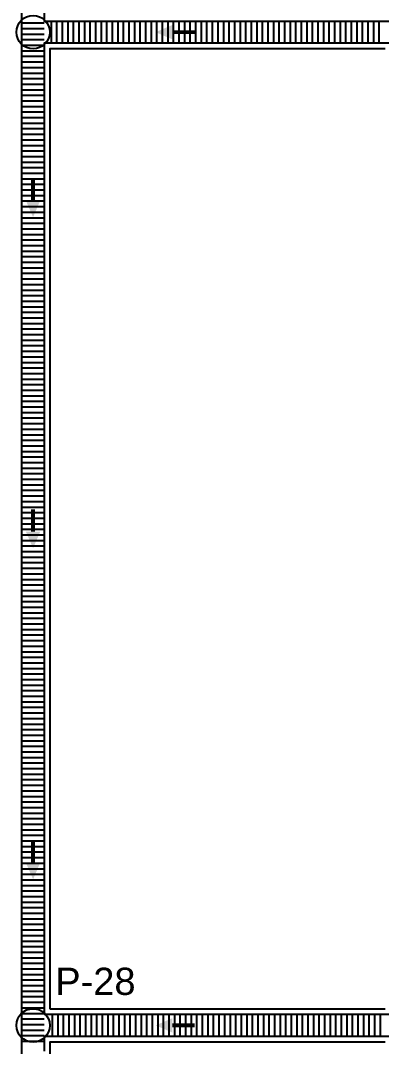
# Model space of a CAD drawing. Header units: metres. Extents: x 354768 to 355417, y 9249536 to 9250102.
# Drawn here: x 354896.61 to 354903.11, y 9249821.71 to 9249840.15 of the extents above; entities that cross this region are included whole.
import ezdxf
from ezdxf.enums import TextEntityAlignment as Align

# ---------------------------------------------------------------- set-up
doc = ezdxf.new("R2010")
doc.units = ezdxf.units.M
doc.header["$LTSCALE"] = 0.25
for name, color, linetype, true_color in [('CUN-FLUJO', 1, 'CONTINUOUS', 0xe60000), ('CUN-REJ-BORDE', 4, 'CONTINUOUS', 0x00aae6), ('CUN-REJ-PLATINA', 4, 'CONTINUOUS', 0x78cdf0)]:
    doc.layers.add(name, color=color, linetype=linetype, true_color=true_color)
doc.layers.add('CUNETA-S2', color=6, linetype='CONTINUOUS', lineweight=35)
doc.layers.add('NUDOS', color=7, linetype='CONTINUOUS')
doc.layers.add('TEXTOS', color=7, linetype='CONTINUOUS')
doc.styles.get("Standard").update_dxf_attribs({"font": 'arial.ttf'})

# ---------------------------------------------------------------- blocks, each defined once
blk = doc.blocks.new('CUNETAS_SISTEMA_2_CENTRO_FRENTE_SUR')
at = {"layer": 'CUN-FLUJO', "const_width": 0.07}
for points in [[(354899.747, 9249839.94), (354899.347, 9249839.94)], [(354896.84, 9249837.315), (354896.84, 9249836.915)], [(354896.84, 9249831.365), (354896.84, 9249830.965)], [(354896.84, 9249825.415), (354896.84, 9249825.015)], [(354899.747, 9249822.09), (354899.347, 9249822.09)]]:
    blk.add_lwpolyline(points, dxfattribs=at)
at = {"layer": 'CUN-FLUJO', "true_color": 0xe60000}
for points in [[(354899.047, 9249839.94), (354899.347, 9249839.81), (354899.347, 9249840.07)], [(354896.84, 9249836.615), (354896.97, 9249836.915), (354896.71, 9249836.915)], [(354896.84, 9249830.665), (354896.97, 9249830.965), (354896.71, 9249830.965)], [(354896.84, 9249824.715), (354896.97, 9249825.015), (354896.71, 9249825.015)], [(354899.047, 9249822.09), (354899.347, 9249821.96), (354899.347, 9249822.22)]]:
    blk.add_solid(points, dxfattribs=at)
at = {"layer": 'CUN-REJ-BORDE'}
for points in [[(354896.64, 9249821.503), (354896.64, 9249821.754), (354896.64, 9249822.005), (354896.64, 9249822.256), (354896.64, 9249822.507), (354896.64, 9249822.757), (354896.64, 9249823.008), (354896.64, 9249823.259), (354896.64, 9249823.51), (354896.64, 9249823.761), (354896.64, 9249824.012), (354896.64, 9249824.262), (354896.64, 9249824.513), (354896.64, 9249824.764), (354896.64, 9249825.015), (354896.64, 9249825.266), (354896.64, 9249825.516), (354896.64, 9249825.767), (354896.64, 9249826.018), (354896.64, 9249826.269), (354896.64, 9249826.52), (354896.64, 9249826.77), (354896.64, 9249827.021), (354896.64, 9249827.272), (354896.64, 9249827.523), (354896.64, 9249827.774), (354896.64, 9249828.025), (354896.64, 9249828.275), (354896.64, 9249828.526), (354896.64, 9249828.777), (354896.64, 9249829.028), (354896.64, 9249829.279), (354896.64, 9249829.529), (354896.64, 9249829.78), (354896.64, 9249830.031), (354896.64, 9249830.282), (354896.64, 9249830.533), (354896.64, 9249830.783), (354896.64, 9249831.034), (354896.64, 9249831.285), (354896.64, 9249831.536), (354896.64, 9249831.787), (354896.64, 9249832.037), (354896.64, 9249832.288), (354896.64, 9249832.539), (354896.64, 9249832.79), (354896.64, 9249833.041), (354896.64, 9249833.292), (354896.64, 9249833.542), (354896.64, 9249833.793), (354896.64, 9249834.044), (354896.64, 9249834.295), (354896.64, 9249834.546), (354896.64, 9249834.796), (354896.64, 9249835.047), (354896.64, 9249835.298), (354896.64, 9249835.549), (354896.64, 9249835.8), (354896.64, 9249836.05), (354896.64, 9249836.301), (354896.64, 9249836.552), (354896.64, 9249836.803), (354896.64, 9249837.054), (354896.64, 9249837.305), (354896.64, 9249837.555), (354896.64, 9249837.806), (354896.64, 9249838.057), (354896.64, 9249838.308), (354896.64, 9249838.559), (354896.64, 9249838.809), (354896.64, 9249839.06), (354896.64, 9249839.311), (354896.64, 9249839.562), (354896.64, 9249839.813), (354896.64, 9249840.063), (354896.64, 9249840.314)], [(354897.04, 9249840.395), (354897.04, 9249840.14), (354897.291, 9249840.14), (354897.542, 9249840.14), (354897.792, 9249840.14), (354898.043, 9249840.14), (354898.294, 9249840.14), (354898.545, 9249840.14), (354898.796, 9249840.14), (354899.047, 9249840.14), (354899.297, 9249840.14), (354899.548, 9249840.14), (354899.799, 9249840.14), (354900.05, 9249840.14), (354900.301, 9249840.14), (354900.552, 9249840.14), (354900.802, 9249840.14), (354901.053, 9249840.14), (354901.304, 9249840.14), (354901.555, 9249840.14), (354901.806, 9249840.14), (354902.057, 9249840.14), (354902.307, 9249840.14), (354902.558, 9249840.14), (354902.809, 9249840.14), (354903.06, 9249840.14), (354903.311, 9249840.14)], [(354897.04, 9249822.29), (354897.291, 9249822.29), (354897.542, 9249822.29), (354897.793, 9249822.29), (354898.044, 9249822.29), (354898.295, 9249822.29), (354898.546, 9249822.29), (354898.797, 9249822.29), (354899.049, 9249822.29), (354899.3, 9249822.29), (354899.551, 9249822.29), (354899.802, 9249822.29), (354900.053, 9249822.29), (354900.304, 9249822.29), (354900.555, 9249822.29), (354900.806, 9249822.29), (354901.057, 9249822.29), (354901.308, 9249822.29), (354901.559, 9249822.29), (354901.81, 9249822.29), (354902.061, 9249822.29), (354902.312, 9249822.29), (354902.563, 9249822.29), (354902.814, 9249822.29), (354903.066, 9249822.29), (354903.317, 9249822.29)], [(354903.317, 9249839.74), (354903.066, 9249839.74), (354902.814, 9249839.74), (354902.563, 9249839.74), (354902.312, 9249839.74), (354902.061, 9249839.74), (354901.81, 9249839.74), (354901.559, 9249839.74), (354901.308, 9249839.74), (354901.057, 9249839.74), (354900.806, 9249839.74), (354900.555, 9249839.74), (354900.304, 9249839.74), (354900.053, 9249839.74), (354899.802, 9249839.74), (354899.551, 9249839.74), (354899.3, 9249839.74), (354899.049, 9249839.74), (354898.797, 9249839.74), (354898.546, 9249839.74), (354898.295, 9249839.74), (354898.044, 9249839.74), (354897.793, 9249839.74), (354897.542, 9249839.74), (354897.291, 9249839.74), (354897.04, 9249839.74), (354897.04, 9249839.487), (354897.04, 9249839.234), (354897.04, 9249838.981), (354897.04, 9249838.728), (354897.04, 9249838.476), (354897.04, 9249838.223), (354897.04, 9249837.97), (354897.04, 9249837.717), (354897.04, 9249837.464), (354897.04, 9249837.211), (354897.04, 9249836.958), (354897.04, 9249836.705), (354897.04, 9249836.452), (354897.04, 9249836.199), (354897.04, 9249835.947), (354897.04, 9249835.694), (354897.04, 9249835.441), (354897.04, 9249835.188), (354897.04, 9249834.935), (354897.04, 9249834.682), (354897.04, 9249834.429), (354897.04, 9249834.176), (354897.04, 9249833.923), (354897.04, 9249833.67), (354897.04, 9249833.418), (354897.04, 9249833.165), (354897.04, 9249832.912), (354897.04, 9249832.659), (354897.04, 9249832.406), (354897.04, 9249832.153), (354897.04, 9249831.9), (354897.04, 9249831.647), (354897.04, 9249831.394), (354897.04, 9249831.141), (354897.04, 9249830.889), (354897.04, 9249830.636), (354897.04, 9249830.383), (354897.04, 9249830.13), (354897.04, 9249829.877), (354897.04, 9249829.624), (354897.04, 9249829.371), (354897.04, 9249829.118), (354897.04, 9249828.865), (354897.04, 9249828.612), (354897.04, 9249828.36), (354897.04, 9249828.107), (354897.04, 9249827.854), (354897.04, 9249827.601), (354897.04, 9249827.348), (354897.04, 9249827.095), (354897.04, 9249826.842), (354897.04, 9249826.589), (354897.04, 9249826.336), (354897.04, 9249826.083), (354897.04, 9249825.831), (354897.04, 9249825.578), (354897.04, 9249825.325), (354897.04, 9249825.072), (354897.04, 9249824.819), (354897.04, 9249824.566), (354897.04, 9249824.313), (354897.04, 9249824.06), (354897.04, 9249823.807), (354897.04, 9249823.554), (354897.04, 9249823.302), (354897.04, 9249823.049), (354897.04, 9249822.796), (354897.04, 9249822.543), (354897.04, 9249822.29)], [(354897.14, 9249822.39), (354897.391, 9249822.39), (354897.643, 9249822.39), (354897.894, 9249822.39), (354898.146, 9249822.39), (354898.397, 9249822.39), (354898.649, 9249822.39), (354898.9, 9249822.39), (354899.151, 9249822.39), (354899.403, 9249822.39), (354899.654, 9249822.39), (354899.906, 9249822.39), (354900.157, 9249822.39), (354900.409, 9249822.39), (354900.66, 9249822.39), (354900.911, 9249822.39), (354901.163, 9249822.39), (354901.414, 9249822.39), (354901.666, 9249822.39), (354901.917, 9249822.39), (354902.169, 9249822.39), (354902.42, 9249822.39), (354902.671, 9249822.39), (354902.923, 9249822.39), (354903.174, 9249822.39)], [(354903.174, 9249839.64), (354902.923, 9249839.64), (354902.671, 9249839.64), (354902.42, 9249839.64), (354902.169, 9249839.64), (354901.917, 9249839.64), (354901.666, 9249839.64), (354901.414, 9249839.64), (354901.163, 9249839.64), (354900.911, 9249839.64), (354900.66, 9249839.64), (354900.409, 9249839.64), (354900.157, 9249839.64), (354899.906, 9249839.64), (354899.654, 9249839.64), (354899.403, 9249839.64), (354899.151, 9249839.64), (354898.9, 9249839.64), (354898.649, 9249839.64), (354898.397, 9249839.64), (354898.146, 9249839.64), (354897.894, 9249839.64), (354897.643, 9249839.64), (354897.391, 9249839.64), (354897.14, 9249839.64), (354897.14, 9249839.386), (354897.14, 9249839.133), (354897.14, 9249838.879), (354897.14, 9249838.625), (354897.14, 9249838.372), (354897.14, 9249838.118), (354897.14, 9249837.864), (354897.14, 9249837.611), (354897.14, 9249837.357), (354897.14, 9249837.103), (354897.14, 9249836.85), (354897.14, 9249836.596), (354897.14, 9249836.342), (354897.14, 9249836.089), (354897.14, 9249835.835), (354897.14, 9249835.581), (354897.14, 9249835.327), (354897.14, 9249835.074), (354897.14, 9249834.82), (354897.14, 9249834.566), (354897.14, 9249834.313), (354897.14, 9249834.059), (354897.14, 9249833.805), (354897.14, 9249833.552), (354897.14, 9249833.298), (354897.14, 9249833.044), (354897.14, 9249832.791), (354897.14, 9249832.537), (354897.14, 9249832.283), (354897.14, 9249832.03), (354897.14, 9249831.776), (354897.14, 9249831.522), (354897.14, 9249831.269), (354897.14, 9249831.015), (354897.14, 9249830.761), (354897.14, 9249830.508), (354897.14, 9249830.254), (354897.14, 9249830), (354897.14, 9249829.747), (354897.14, 9249829.493), (354897.14, 9249829.239), (354897.14, 9249828.986), (354897.14, 9249828.732), (354897.14, 9249828.478), (354897.14, 9249828.225), (354897.14, 9249827.971), (354897.14, 9249827.717), (354897.14, 9249827.464), (354897.14, 9249827.21), (354897.14, 9249826.956), (354897.14, 9249826.703), (354897.14, 9249826.449), (354897.14, 9249826.195), (354897.14, 9249825.941), (354897.14, 9249825.688), (354897.14, 9249825.434), (354897.14, 9249825.18), (354897.14, 9249824.927), (354897.14, 9249824.673), (354897.14, 9249824.419), (354897.14, 9249824.166), (354897.14, 9249823.912), (354897.14, 9249823.658), (354897.14, 9249823.405), (354897.14, 9249823.151), (354897.14, 9249822.897), (354897.14, 9249822.644), (354897.14, 9249822.39)], [(354903.317, 9249821.89), (354903.066, 9249821.89), (354902.814, 9249821.89), (354902.563, 9249821.89), (354902.312, 9249821.89), (354902.061, 9249821.89), (354901.81, 9249821.89), (354901.559, 9249821.89), (354901.308, 9249821.89), (354901.057, 9249821.89), (354900.806, 9249821.89), (354900.555, 9249821.89), (354900.304, 9249821.89), (354900.053, 9249821.89), (354899.802, 9249821.89), (354899.551, 9249821.89), (354899.3, 9249821.89), (354899.049, 9249821.89), (354898.797, 9249821.89), (354898.546, 9249821.89), (354898.295, 9249821.89), (354898.044, 9249821.89), (354897.793, 9249821.89), (354897.542, 9249821.89), (354897.291, 9249821.89), (354897.04, 9249821.89), (354897.04, 9249821.628)], [(354903.174, 9249821.79), (354902.923, 9249821.79), (354902.671, 9249821.79), (354902.42, 9249821.79), (354902.169, 9249821.79), (354901.917, 9249821.79), (354901.666, 9249821.79), (354901.414, 9249821.79), (354901.163, 9249821.79), (354900.911, 9249821.79), (354900.66, 9249821.79), (354900.409, 9249821.79), (354900.157, 9249821.79), (354899.906, 9249821.79), (354899.654, 9249821.79), (354899.403, 9249821.79), (354899.151, 9249821.79), (354898.9, 9249821.79), (354898.649, 9249821.79), (354898.397, 9249821.79), (354898.146, 9249821.79), (354897.894, 9249821.79), (354897.643, 9249821.79), (354897.391, 9249821.79), (354897.14, 9249821.79), (354897.14, 9249821.535)]]:
    blk.add_lwpolyline(points, dxfattribs=at)
at = {"layer": 'CUN-REJ-PLATINA'}
for p, q in [((354897.04, 9249840.1), (354896.64, 9249840.1)), ((354897.04, 9249840), (354896.64, 9249840)), ((354897.17, 9249839.74), (354897.17, 9249840.14)), ((354897.27, 9249839.74), (354897.27, 9249840.14)), ((354897.37, 9249839.74), (354897.37, 9249840.14)), ((354897.47, 9249839.74), (354897.47, 9249840.14)), ((354897.57, 9249839.74), (354897.57, 9249840.14)), ((354897.67, 9249839.74), (354897.67, 9249840.14)), ((354897.77, 9249839.74), (354897.77, 9249840.14)), ((354897.87, 9249839.74), (354897.87, 9249840.14)), ((354897.97, 9249839.74), (354897.97, 9249840.14)), ((354898.07, 9249839.74), (354898.07, 9249840.14)), ((354898.17, 9249839.74), (354898.17, 9249840.14)), ((354898.27, 9249839.74), (354898.27, 9249840.14)), ((354898.37, 9249839.74), (354898.37, 9249840.14)), ((354898.47, 9249839.74), (354898.47, 9249840.14)), ((354898.57, 9249839.74), (354898.57, 9249840.14)), ((354898.67, 9249839.74), (354898.67, 9249840.14)), ((354898.77, 9249839.74), (354898.77, 9249840.14)), ((354898.87, 9249839.74), (354898.87, 9249840.14)), ((354898.97, 9249839.74), (354898.97, 9249840.14)), ((354899.07, 9249839.74), (354899.07, 9249840.14)), ((354899.17, 9249839.74), (354899.17, 9249840.14)), ((354899.27, 9249839.74), (354899.27, 9249840.14)), ((354899.37, 9249839.74), (354899.37, 9249840.14)), ((354899.47, 9249839.74), (354899.47, 9249840.14)), ((354899.57, 9249839.74), (354899.57, 9249840.14)), ((354899.67, 9249839.74), (354899.67, 9249840.14)), ((354899.77, 9249839.74), (354899.77, 9249840.14)), ((354899.87, 9249839.74), (354899.87, 9249840.14)), ((354899.97, 9249839.74), (354899.97, 9249840.14)), ((354900.07, 9249839.74), (354900.07, 9249840.14)), ((354900.17, 9249839.74), (354900.17, 9249840.14)), ((354900.27, 9249839.74), (354900.27, 9249840.14)), ((354900.37, 9249839.74), (354900.37, 9249840.14)), ((354900.47, 9249839.74), (354900.47, 9249840.14)), ((354900.57, 9249839.74), (354900.57, 9249840.14)), ((354900.67, 9249839.74), (354900.67, 9249840.14)), ((354900.77, 9249839.74), (354900.77, 9249840.14)), ((354900.87, 9249839.74), (354900.87, 9249840.14)), ((354900.97, 9249839.74), (354900.97, 9249840.14)), ((354901.07, 9249839.74), (354901.07, 9249840.14)), ((354901.17, 9249839.74), (354901.17, 9249840.14)), ((354901.27, 9249839.74), (354901.27, 9249840.14)), ((354901.37, 9249839.74), (354901.37, 9249840.14)), ((354901.47, 9249839.74), (354901.47, 9249840.14)), ((354901.57, 9249839.74), (354901.57, 9249840.14)), ((354901.67, 9249839.74), (354901.67, 9249840.14)), ((354901.77, 9249839.74), (354901.77, 9249840.14)), ((354901.87, 9249839.74), (354901.87, 9249840.14)), ((354901.97, 9249839.74), (354901.97, 9249840.14)), ((354902.07, 9249839.74), (354902.07, 9249840.14)), ((354902.17, 9249839.74), (354902.17, 9249840.14)), ((354902.27, 9249839.74), (354902.27, 9249840.14)), ((354902.37, 9249839.74), (354902.37, 9249840.14)), ((354902.47, 9249839.74), (354902.47, 9249840.14)), ((354902.57, 9249839.74), (354902.57, 9249840.14)), ((354902.67, 9249839.74), (354902.67, 9249840.14)), ((354902.77, 9249839.74), (354902.77, 9249840.14)), ((354902.87, 9249839.74), (354902.87, 9249840.14)), ((354902.97, 9249839.74), (354902.97, 9249840.14)), ((354903.07, 9249839.74), (354903.07, 9249840.14)), ((354897.04, 9249839.9), (354896.64, 9249839.9)), ((354897.04, 9249839.8), (354896.64, 9249839.8)), ((354897.04, 9249839.7), (354896.64, 9249839.7)), ((354897.04, 9249839.6), (354896.64, 9249839.6)), ((354897.04, 9249839.5), (354896.64, 9249839.5)), ((354897.04, 9249839.4), (354896.64, 9249839.4)), ((354897.04, 9249839.3), (354896.64, 9249839.3)), ((354897.04, 9249839.2), (354896.64, 9249839.2)), ((354897.04, 9249839.1), (354896.64, 9249839.1)), ((354897.04, 9249839), (354896.64, 9249839)), ((354897.04, 9249838.9), (354896.64, 9249838.9)), ((354897.04, 9249838.8), (354896.64, 9249838.8)), ((354897.04, 9249838.7), (354896.64, 9249838.7)), ((354897.04, 9249838.6), (354896.64, 9249838.6)), ((354897.04, 9249838.5), (354896.64, 9249838.5)), ((354897.04, 9249838.4), (354896.64, 9249838.4)), ((354897.04, 9249838.3), (354896.64, 9249838.3)), ((354897.04, 9249838.2), (354896.64, 9249838.2)), ((354897.04, 9249838.1), (354896.64, 9249838.1)), ((354897.04, 9249838), (354896.64, 9249838)), ((354897.04, 9249837.9), (354896.64, 9249837.9)), ((354897.04, 9249837.8), (354896.64, 9249837.8)), ((354897.04, 9249837.7), (354896.64, 9249837.7)), ((354897.04, 9249837.6), (354896.64, 9249837.6)), ((354897.04, 9249837.5), (354896.64, 9249837.5)), ((354897.04, 9249837.4), (354896.64, 9249837.4)), ((354897.04, 9249837.3), (354896.64, 9249837.3)), ((354897.04, 9249837.2), (354896.64, 9249837.2)), ((354897.04, 9249837.1), (354896.64, 9249837.1)), ((354897.04, 9249837), (354896.64, 9249837)), ((354897.04, 9249836.9), (354896.64, 9249836.9)), ((354897.04, 9249836.8), (354896.64, 9249836.8)), ((354897.04, 9249836.7), (354896.64, 9249836.7)), ((354897.04, 9249836.6), (354896.64, 9249836.6)), ((354897.04, 9249836.5), (354896.64, 9249836.5)), ((354897.04, 9249836.4), (354896.64, 9249836.4)), ((354897.04, 9249836.3), (354896.64, 9249836.3)), ((354897.04, 9249836.2), (354896.64, 9249836.2)), ((354897.04, 9249836.1), (354896.64, 9249836.1)), ((354897.04, 9249836), (354896.64, 9249836)), ((354897.04, 9249835.9), (354896.64, 9249835.9)), ((354897.04, 9249835.8), (354896.64, 9249835.8)), ((354897.04, 9249835.7), (354896.64, 9249835.7)), ((354897.04, 9249835.6), (354896.64, 9249835.6)), ((354897.04, 9249835.5), (354896.64, 9249835.5)), ((354897.04, 9249835.4), (354896.64, 9249835.4)), ((354897.04, 9249835.3), (354896.64, 9249835.3)), ((354897.04, 9249835.2), (354896.64, 9249835.2)), ((354897.04, 9249835.1), (354896.64, 9249835.1)), ((354897.04, 9249835), (354896.64, 9249835)), ((354897.04, 9249834.9), (354896.64, 9249834.9)), ((354897.04, 9249834.8), (354896.64, 9249834.8)), ((354897.04, 9249834.7), (354896.64, 9249834.7)), ((354897.04, 9249834.6), (354896.64, 9249834.6)), ((354897.04, 9249834.5), (354896.64, 9249834.5)), ((354897.04, 9249834.4), (354896.64, 9249834.4)), ((354897.04, 9249834.3), (354896.64, 9249834.3)), ((354897.04, 9249834.2), (354896.64, 9249834.2)), ((354897.04, 9249834.1), (354896.64, 9249834.1)), ((354897.04, 9249834), (354896.64, 9249834)), ((354897.04, 9249833.9), (354896.64, 9249833.9)), ((354897.04, 9249833.8), (354896.64, 9249833.8)), ((354897.04, 9249833.7), (354896.64, 9249833.7)), ((354897.04, 9249833.6), (354896.64, 9249833.6)), ((354897.04, 9249833.5), (354896.64, 9249833.5)), ((354897.04, 9249833.4), (354896.64, 9249833.4)), ((354897.04, 9249833.3), (354896.64, 9249833.3)), ((354897.04, 9249833.2), (354896.64, 9249833.2)), ((354897.04, 9249833.1), (354896.64, 9249833.1)), ((354897.04, 9249833), (354896.64, 9249833)), ((354897.04, 9249832.9), (354896.64, 9249832.9)), ((354897.04, 9249832.8), (354896.64, 9249832.8)), ((354897.04, 9249832.7), (354896.64, 9249832.7)), ((354897.04, 9249832.6), (354896.64, 9249832.6)), ((354897.04, 9249832.5), (354896.64, 9249832.5)), ((354897.04, 9249832.4), (354896.64, 9249832.4)), ((354897.04, 9249832.3), (354896.64, 9249832.3)), ((354897.04, 9249832.2), (354896.64, 9249832.2)), ((354897.04, 9249832.1), (354896.64, 9249832.1)), ((354897.04, 9249832), (354896.64, 9249832)), ((354897.04, 9249831.9), (354896.64, 9249831.9)), ((354897.04, 9249831.8), (354896.64, 9249831.8)), ((354897.04, 9249831.7), (354896.64, 9249831.7)), ((354897.04, 9249831.6), (354896.64, 9249831.6)), ((354897.04, 9249831.5), (354896.64, 9249831.5)), ((354897.04, 9249831.4), (354896.64, 9249831.4)), ((354897.04, 9249831.3), (354896.64, 9249831.3)), ((354897.04, 9249831.2), (354896.64, 9249831.2)), ((354897.04, 9249831.1), (354896.64, 9249831.1)), ((354897.04, 9249831), (354896.64, 9249831)), ((354897.04, 9249830.9), (354896.64, 9249830.9)), ((354897.04, 9249830.8), (354896.64, 9249830.8)), ((354897.04, 9249830.7), (354896.64, 9249830.7)), ((354897.04, 9249830.6), (354896.64, 9249830.6)), ((354897.04, 9249830.5), (354896.64, 9249830.5)), ((354897.04, 9249830.4), (354896.64, 9249830.4)), ((354897.04, 9249830.3), (354896.64, 9249830.3)), ((354897.04, 9249830.2), (354896.64, 9249830.2)), ((354897.04, 9249830.1), (354896.64, 9249830.1)), ((354897.04, 9249830), (354896.64, 9249830)), ((354897.04, 9249829.9), (354896.64, 9249829.9)), ((354897.04, 9249829.8), (354896.64, 9249829.8)), ((354897.04, 9249829.7), (354896.64, 9249829.7)), ((354897.04, 9249829.6), (354896.64, 9249829.6)), ((354897.04, 9249829.5), (354896.64, 9249829.5)), ((354897.04, 9249829.4), (354896.64, 9249829.4)), ((354897.04, 9249829.3), (354896.64, 9249829.3)), ((354897.04, 9249829.2), (354896.64, 9249829.2)), ((354897.04, 9249829.1), (354896.64, 9249829.1)), ((354897.04, 9249829), (354896.64, 9249829)), ((354897.04, 9249828.9), (354896.64, 9249828.9)), ((354897.04, 9249828.8), (354896.64, 9249828.8)), ((354897.04, 9249828.7), (354896.64, 9249828.7)), ((354897.04, 9249828.6), (354896.64, 9249828.6)), ((354897.04, 9249828.5), (354896.64, 9249828.5)), ((354897.04, 9249828.4), (354896.64, 9249828.4)), ((354897.04, 9249828.3), (354896.64, 9249828.3)), ((354897.04, 9249828.2), (354896.64, 9249828.2)), ((354897.04, 9249828.1), (354896.64, 9249828.1)), ((354897.04, 9249828), (354896.64, 9249828)), ((354897.04, 9249827.9), (354896.64, 9249827.9)), ((354897.04, 9249827.8), (354896.64, 9249827.8)), ((354897.04, 9249827.7), (354896.64, 9249827.7)), ((354897.04, 9249827.6), (354896.64, 9249827.6)), ((354897.04, 9249827.5), (354896.64, 9249827.5)), ((354897.04, 9249827.4), (354896.64, 9249827.4)), ((354897.04, 9249827.3), (354896.64, 9249827.3)), ((354897.04, 9249827.2), (354896.64, 9249827.2)), ((354897.04, 9249827.1), (354896.64, 9249827.1)), ((354897.04, 9249827), (354896.64, 9249827)), ((354897.04, 9249826.9), (354896.64, 9249826.9)), ((354897.04, 9249826.8), (354896.64, 9249826.8)), ((354897.04, 9249826.7), (354896.64, 9249826.7)), ((354897.04, 9249826.6), (354896.64, 9249826.6)), ((354897.04, 9249826.5), (354896.64, 9249826.5)), ((354897.04, 9249826.4), (354896.64, 9249826.4)), ((354897.04, 9249826.3), (354896.64, 9249826.3)), ((354897.04, 9249826.2), (354896.64, 9249826.2)), ((354897.04, 9249826.1), (354896.64, 9249826.1)), ((354897.04, 9249826), (354896.64, 9249826)), ((354897.04, 9249825.9), (354896.64, 9249825.9)), ((354897.04, 9249825.8), (354896.64, 9249825.8)), ((354897.04, 9249825.7), (354896.64, 9249825.7)), ((354897.04, 9249825.6), (354896.64, 9249825.6)), ((354897.04, 9249825.5), (354896.64, 9249825.5)), ((354897.04, 9249825.4), (354896.64, 9249825.4)), ((354897.04, 9249825.3), (354896.64, 9249825.3)), ((354897.04, 9249825.2), (354896.64, 9249825.2)), ((354897.04, 9249825.1), (354896.64, 9249825.1)), ((354897.04, 9249825), (354896.64, 9249825)), ((354897.04, 9249824.9), (354896.64, 9249824.9)), ((354897.04, 9249824.8), (354896.64, 9249824.8)), ((354897.04, 9249824.7), (354896.64, 9249824.7)), ((354897.04, 9249824.6), (354896.64, 9249824.6)), ((354897.04, 9249824.5), (354896.64, 9249824.5)), ((354897.04, 9249824.4), (354896.64, 9249824.4)), ((354897.04, 9249824.3), (354896.64, 9249824.3)), ((354897.04, 9249824.2), (354896.64, 9249824.2)), ((354897.04, 9249824.1), (354896.64, 9249824.1)), ((354897.04, 9249824), (354896.64, 9249824)), ((354897.04, 9249823.9), (354896.64, 9249823.9)), ((354897.04, 9249823.8), (354896.64, 9249823.8)), ((354897.04, 9249823.7), (354896.64, 9249823.7)), ((354897.04, 9249823.6), (354896.64, 9249823.6)), ((354897.04, 9249823.5), (354896.64, 9249823.5)), ((354897.04, 9249823.4), (354896.64, 9249823.4)), ((354897.04, 9249823.3), (354896.64, 9249823.3)), ((354897.04, 9249823.2), (354896.64, 9249823.2)), ((354897.04, 9249823.1), (354896.64, 9249823.1)), ((354897.04, 9249823), (354896.64, 9249823)), ((354897.04, 9249822.9), (354896.64, 9249822.9)), ((354897.04, 9249822.8), (354896.64, 9249822.8)), ((354897.04, 9249822.7), (354896.64, 9249822.7)), ((354897.04, 9249822.6), (354896.64, 9249822.6)), ((354897.04, 9249822.5), (354896.64, 9249822.5)), ((354897.04, 9249822.4), (354896.64, 9249822.4)), ((354897.04, 9249822.3), (354896.64, 9249822.3)), ((354897.19, 9249821.89), (354897.19, 9249822.29)), ((354897.29, 9249821.89), (354897.29, 9249822.29)), ((354897.39, 9249821.89), (354897.39, 9249822.29)), ((354897.49, 9249821.89), (354897.49, 9249822.29)), ((354897.59, 9249821.89), (354897.59, 9249822.29)), ((354897.69, 9249821.89), (354897.69, 9249822.29)), ((354897.79, 9249821.89), (354897.79, 9249822.29)), ((354897.89, 9249821.89), (354897.89, 9249822.29)), ((354897.99, 9249821.89), (354897.99, 9249822.29)), ((354898.09, 9249821.89), (354898.09, 9249822.29)), ((354898.19, 9249821.89), (354898.19, 9249822.29)), ((354898.29, 9249821.89), (354898.29, 9249822.29)), ((354898.39, 9249821.89), (354898.39, 9249822.29)), ((354898.49, 9249821.89), (354898.49, 9249822.29)), ((354898.59, 9249821.89), (354898.59, 9249822.29)), ((354898.69, 9249821.89), (354898.69, 9249822.29)), ((354898.79, 9249821.89), (354898.79, 9249822.29)), ((354898.89, 9249821.89), (354898.89, 9249822.29)), ((354898.99, 9249821.89), (354898.99, 9249822.29)), ((354899.09, 9249821.89), (354899.09, 9249822.29)), ((354899.19, 9249821.89), (354899.19, 9249822.29)), ((354899.29, 9249821.89), (354899.29, 9249822.29)), ((354899.39, 9249821.89), (354899.39, 9249822.29)), ((354899.49, 9249821.89), (354899.49, 9249822.29)), ((354899.59, 9249821.89), (354899.59, 9249822.29)), ((354899.69, 9249821.89), (354899.69, 9249822.29)), ((354899.79, 9249821.89), (354899.79, 9249822.29)), ((354899.89, 9249821.89), (354899.89, 9249822.29)), ((354899.99, 9249821.89), (354899.99, 9249822.29)), ((354900.09, 9249821.89), (354900.09, 9249822.29)), ((354900.19, 9249821.89), (354900.19, 9249822.29)), ((354900.29, 9249821.89), (354900.29, 9249822.29)), ((354900.39, 9249821.89), (354900.39, 9249822.29)), ((354900.49, 9249821.89), (354900.49, 9249822.29)), ((354900.59, 9249821.89), (354900.59, 9249822.29)), ((354900.69, 9249821.89), (354900.69, 9249822.29)), ((354900.79, 9249821.89), (354900.79, 9249822.29)), ((354900.89, 9249821.89), (354900.89, 9249822.29)), ((354900.99, 9249821.89), (354900.99, 9249822.29)), ((354901.09, 9249821.89), (354901.09, 9249822.29)), ((354901.19, 9249821.89), (354901.19, 9249822.29)), ((354901.29, 9249821.89), (354901.29, 9249822.29)), ((354901.39, 9249821.89), (354901.39, 9249822.29)), ((354901.49, 9249821.89), (354901.49, 9249822.29)), ((354901.59, 9249821.89), (354901.59, 9249822.29)), ((354901.69, 9249821.89), (354901.69, 9249822.29)), ((354901.79, 9249821.89), (354901.79, 9249822.29)), ((354901.89, 9249821.89), (354901.89, 9249822.29)), ((354901.99, 9249821.89), (354901.99, 9249822.29)), ((354902.09, 9249821.89), (354902.09, 9249822.29)), ((354902.19, 9249821.89), (354902.19, 9249822.29)), ((354902.29, 9249821.89), (354902.29, 9249822.29)), ((354902.39, 9249821.89), (354902.39, 9249822.29)), ((354902.49, 9249821.89), (354902.49, 9249822.29)), ((354902.59, 9249821.89), (354902.59, 9249822.29)), ((354902.69, 9249821.89), (354902.69, 9249822.29)), ((354902.79, 9249821.89), (354902.79, 9249822.29)), ((354902.89, 9249821.89), (354902.89, 9249822.29)), ((354902.99, 9249821.89), (354902.99, 9249822.29)), ((354903.09, 9249821.89), (354903.09, 9249822.29)), ((354897.04, 9249822.2), (354896.64, 9249822.2)), ((354897.04, 9249822.1), (354896.64, 9249822.1)), ((354897.04, 9249822), (354896.64, 9249822)), ((354897.04, 9249821.9), (354896.64, 9249821.9)), ((354897.04, 9249821.8), (354896.64, 9249821.8))]:
    blk.add_line(p, q, dxfattribs=at)
blk = doc.blocks.new('ROTULOS_RED')
at = {"layer": 'NUDOS'}
for centre in [(354896.84, 9249839.94), (354896.84, 9249822.09)]:
    blk.add_circle(centre, 0.3, dxfattribs=at)
at = {"layer": 'TEXTOS'}
blk.add_text('P-28', height=0.4894, dxfattribs=at).set_placement((354897.24, 9249822.49), align=Align.BOTTOM_LEFT)

msp = doc.modelspace()

# ---------------------------------------------------------------- block references
at = {"layer": 'CUNETA-S2'}
msp.add_blockref('CUNETAS_SISTEMA_2_CENTRO_FRENTE_SUR', (0, 0), dxfattribs=at)
at = {"layer": 'NUDOS'}
msp.add_blockref('ROTULOS_RED', (0, 0), dxfattribs=at)

doc.saveas('drawing.dxf')
